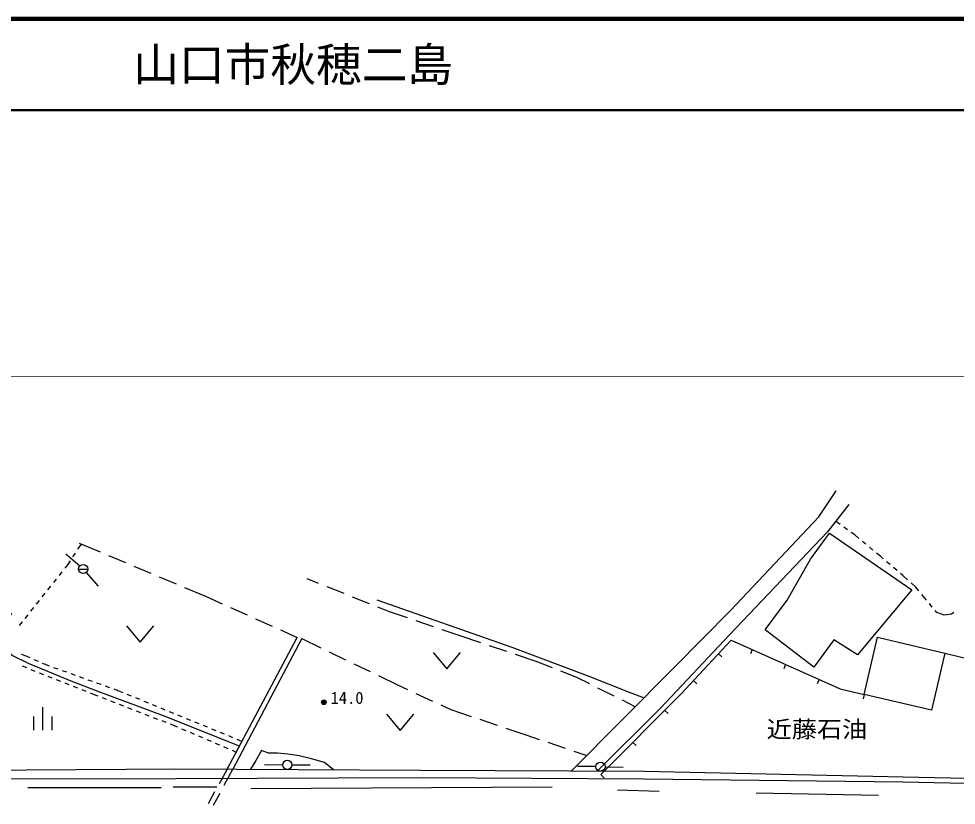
# Model space of a CAD drawing. Units: millimetres, scale not verified. Extents: x 40000 to 680000, y 20000 to 380000.
# Drawn here: x 392500 to 495085, y 293991 to 380000 of the extents above; entities that cross this region are included whole.
import ezdxf
from ezdxf.enums import TextEntityAlignment as Align

# ---------------------------------------------------------------- set-up
doc = ezdxf.new("R2010")
doc.units = ezdxf.units.MM
doc.header["$LTSCALE"] = 1000
for name, color, linetype, lineweight in [('M-BGD', 7, 'Continuous', 25), ('M-STR-HTXT', 7, 'Continuous', 13), ('M-STR-STRD', 7, 'Continuous', 25), ('M-TTL', 2, 'Continuous', 140), ('M-TTL-LINE', 7, 'Continuous', 50)]:
    doc.layers.add(name, color=color, linetype=linetype, lineweight=lineweight)
doc.layers.add('M-TTL-TXT', color=7, linetype='Continuous')
doc.styles.add('ＭＳ ゴシック', font='')
doc.styles.get('ＭＳ ゴシック').set_extended_font_data('MS Gothic')

msp = doc.modelspace()

# ---------------------------------------------------------------- linework, layer by layer
at = {"layer": 'M-BGD'}
for p, q in [((482366, 324702), (481971, 324984)), ((483180, 324121), (482773, 324412)), ((483981, 323549), (483586, 323831)), ((484439, 323166), (483981, 323549)), ((398977, 321988), (399349, 322555)), ((399118, 322652), (401414, 321689)), ((485206, 322525), (484822, 322846)), ((485973, 321884), (485590, 322205)), ((399172, 320146), (397666, 321462)), ((398428, 321152), (398702, 321570)), ((402336, 321302), (404181, 320528)), ((486815, 321181), (486357, 321563)), ((487084, 320952), (486815, 321181)), ((397570, 319902), (397782, 320167)), ((397782, 320167), (398154, 320734)), ((405103, 320142), (406947, 319368)), ((487845, 320303), (487464, 320627)), ((396947, 319120), (397258, 319511)), ((399049, 319818), (400049, 319818)), ((399880, 319443), (401204, 317944)), ((488606, 319654), (488225, 319978)), ((489255, 319100), (488986, 319329)), ((489768, 318639), (489255, 319100)), ((396323, 318339), (396635, 318729)), ((407869, 318981), (409713, 318207)), ((425305, 318243), (424054, 318741)), ((490654, 317844), (490141, 318305)), ((395076, 316775), (395388, 317166)), ((395700, 317557), (396011, 317948)), ((410636, 317821), (412932, 316858)), ((428092, 317132), (426234, 317872)), ((490998, 317427), (490654, 317844)), ((491659, 316624), (491315, 317041)), ((394453, 315993), (394764, 316384)), ((412932, 316858), (414763, 316033)), ((430879, 316022), (429021, 316762)), ((491823, 316428), (491659, 316624)), ((492465, 315661), (492144, 316045)), ((393829, 315211), (394141, 315602)), ((415675, 315623), (417499, 314802)), ((433060, 315153), (431808, 315652)), ((435033, 314480), (433060, 315153)), ((492950, 315082), (492786, 315278)), ((493776, 314794), (492950, 315082)), ((494834, 315062), (494565, 314902)), ((392582, 313648), (392894, 314039)), ((393206, 314429), (393517, 314820)), ((418411, 314392), (420234, 313571)), ((437872, 313512), (435979, 314158)), ((494565, 314902), (493776, 314794)), ((404298, 313616), (405798, 311816)), ((405798, 311816), (407298, 313616)), ((421146, 313161), (422978, 312337)), ((440792, 312516), (438818, 313189)), ((415317, 297952), (422978, 312337)), ((423480, 312229), (415918, 297948)), ((423480, 312229), (425569, 311217)), ((443066, 311753), (440792, 312516)), ((445910, 310799), (444014, 311435)), ((472769, 311011), (472564, 310555)), ((393422, 310247), (392813, 310480)), ((393732, 310110), (393422, 310247)), ((394647, 309706), (394189, 309908)), ((426469, 310781), (428268, 309909)), ((437845, 310710), (439345, 308910)), ((439345, 308910), (440845, 310710)), ((449133, 309718), (446859, 310481)), ((469075, 310547), (469441, 310206)), ((493829, 310633), (493713, 310146)), ((392884, 309222), (393348, 309038)), ((393813, 308853), (394278, 308669)), ((395414, 309368), (395104, 309504)), ((395871, 309204), (395414, 309368)), ((396812, 308866), (396342, 309035)), ((429168, 309473), (430968, 308600)), ((450893, 309022), (449133, 309718)), ((476419, 309376), (476215, 308920)), ((394742, 308484), (395207, 308300)), ((395672, 308115), (396137, 307931)), ((397754, 308528), (397283, 308697)), ((398695, 308190), (398224, 308359)), ((399636, 307853), (399165, 308022)), ((431868, 308164), (433957, 307152)), ((453582, 307960), (451823, 308655)), ((454987, 307257), (453582, 307960)), ((396601, 307746), (397066, 307562)), ((397531, 307377), (397995, 307193)), ((398460, 307008), (398925, 306824)), ((400577, 307515), (400107, 307684)), ((401519, 307177), (401048, 307346)), ((402460, 306839), (401989, 307008)), ((433957, 307152), (435048, 306647)), ((457670, 305916), (455881, 306810)), ((466350, 307618), (466716, 307278)), ((480070, 307741), (479866, 307285)), ((399390, 306639), (399854, 306455)), ((400319, 306270), (400831, 306067)), ((400831, 306067), (401150, 305944)), ((401616, 305764), (402083, 305583)), ((403388, 306506), (402930, 306671)), ((403909, 306294), (403388, 306506)), ((404834, 305915), (404372, 306104)), ((405760, 305537), (405297, 305726)), ((435955, 306227), (437770, 305387)), ((484996, 306103), (484883, 305616)), ((395106, 304709), (395106, 302209)), ((402549, 305403), (403016, 305223)), ((403482, 305043), (403948, 304863)), ((404415, 304682), (404881, 304502)), ((406686, 305159), (406223, 305348)), ((407612, 304781), (407149, 304970)), ((438678, 304967), (439769, 304461)), ((459969, 304766), (458564, 305468)), ((394106, 303709), (394106, 302209)), ((396106, 303709), (396106, 302209)), ((405348, 304322), (405814, 304142)), ((406280, 303962), (406747, 303781)), ((408537, 304402), (408074, 304591)), ((409463, 304024), (409000, 304213)), ((410389, 303646), (409926, 303835)), ((432750, 303964), (434250, 302164)), ((434250, 302164), (435750, 303964)), ((439769, 304461), (441991, 303711)), ((463206, 304369), (463560, 304015)), ((407213, 303601), (407680, 303421)), ((408146, 303241), (408612, 303060)), ((409079, 302880), (409397, 302757)), ((409397, 302757), (409863, 302559)), ((411314, 303268), (410852, 303457)), ((412240, 302889), (411777, 303078)), ((413166, 302511), (412703, 302700)), ((442939, 303391), (444833, 302751)), ((410322, 302362), (410782, 302166)), ((411242, 301970), (411702, 301773)), ((414092, 302133), (413629, 302322)), ((415017, 301755), (414554, 301944)), ((445781, 302431), (448003, 301681)), ((448003, 301681), (449443, 301194)), ((412162, 301577), (412622, 301381)), ((413081, 301184), (413541, 300988)), ((414001, 300792), (414461, 300595)), ((415943, 301376), (415480, 301565)), ((416927, 300974), (416406, 301187)), ((450390, 300873), (452285, 300232)), ((459702, 300861), (460056, 300507)), ((414921, 300399), (415381, 300203)), ((415841, 300006), (416306, 299808)), ((453232, 299912), (454672, 299425)), ((415317, 297952), (414419, 296323)), ((414995, 296201), (415918, 297948)), ((421392, 298400), (419393, 298371)), ((422392, 298404), (424392, 298392)), ((455657, 298212), (453657, 298224)), ((456656, 298197), (458656, 298149)), ((456198, 297353), (456551, 296999)), ((413935, 295447), (413211, 294134)), ((413826, 293991), (414527, 295317))]:
    msp.add_line(p, q, dxfattribs=at)
for points in [[(452999, 297738), (464229, 309063), (470401, 315342), (480034, 325513), (481936, 328384)], [(483317, 326895), (481003, 323899), (470284, 312642), (462722, 304596), (455780, 297725)], [(431696, 316463), (446442, 311260), (454874, 308103), (459287, 306345), (460934, 305739)], [(416658, 300469), (408357, 303780), (401361, 306363), (398221, 307547), (393575, 309484), (391763, 310363), (390884, 311171), (390579, 312409), (391063, 313808), (391727, 314992)], [(456198, 297353), (464959, 306123), (470467, 312042), (482372, 306710), (484996, 306103)], [(493829, 310633), (503454, 308327), (500746, 296854)], [(426942, 297874), (425974, 298667), (424538, 299080), (423193, 299385), (421937, 299564), (420825, 299672), (419838, 299689), (419067, 299994), (418457, 298900), (417847, 297935)], [(136137, 296257), (167237, 296375), (188191, 296519), (213019, 296626), (238421, 296770), (265402, 296913), (323598, 297380), (340102, 297487), (371496, 297703), (409671, 297990), (436473, 297810), (460942, 297703), (489286, 297093), (504786, 296770), (521183, 296626), (548307, 296016), (559878, 295693), (567063, 296456), (572795, 296940)], [(136920, 295569), (167385, 295698), (188231, 295707), (213023, 295797), (238372, 296030), (265335, 296102), (323584, 296424), (340142, 296640), (371572, 296873), (409676, 296927), (436351, 297034), (460946, 296873), (489237, 296541), (504755, 296209), (521147, 296057), (548258, 295451), (559896, 295239), (567076, 295864), (572782, 296343)]]:
    msp.add_lwpolyline(points, dxfattribs=at)
for points in [[(474186, 313180), (476590, 316409), (479119, 320894), (481218, 323746), (490224, 317539), (484295, 310426), (481675, 312095), (479487, 309081)], [(486456, 312355), (493829, 310633), (492369, 304380), (484996, 306103)]]:
    msp.add_lwpolyline(points, close=True, dxfattribs=at)
for centre, radius in [((399549, 319818), 500), ((425878, 305253), 250), ((425878, 305253), 204), ((425878, 305253), 159), ((425878, 305253), 114), ((425878, 305253), 68.2), ((425878, 305253), 22.7), ((421892, 298407), 500), ((456157, 298209), 500)]:
    msp.add_circle(centre, radius, dxfattribs=at)
at = {"layer": 'M-STR-HTXT'}
msp.add_line((137848, 340974), (571636, 340832), dxfattribs=at)
at = {"layer": 'M-STR-STRD'}
for p, q in [((393485, 295940), (408070, 295940)), ((409415, 295994), (414187, 296012)), ((417901, 295832), (450856, 296012)), ((458013, 295689), (462588, 295545)), ((473190, 295348), (486591, 295097))]:
    msp.add_line(p, q, dxfattribs=at)
at = {"layer": 'M-TTL'}
msp.add_line((680000, 380000), (40000, 380000), dxfattribs=at)
at = {"layer": 'M-TTL-LINE'}
msp.add_line((40000, 370000), (680000, 370000), dxfattribs=at)

# ---------------------------------------------------------------- texts
at = {"layer": 'M-BGD', "style": 'ＭＳ ゴシック'}
msp.add_text('14.0', height=1320, dxfattribs=at).set_placement((426632, 304679), align=Align.BOTTOM_LEFT)
at = {"layer": 'M-BGD', "style": 'ＭＳ ゴシック', "width": 1.1}
msp.add_text('近藤石油', height=1833, dxfattribs=at).set_placement((479838, 300840), align=Align.BOTTOM_CENTER)
at = {"layer": 'M-TTL-TXT', "style": 'ＭＳ ゴシック'}
msp.add_text('山口市秋穂二島', height=3666, dxfattribs=at).set_placement((405024, 375000), align=Align.MIDDLE_LEFT)

doc.saveas('drawing.dxf')
